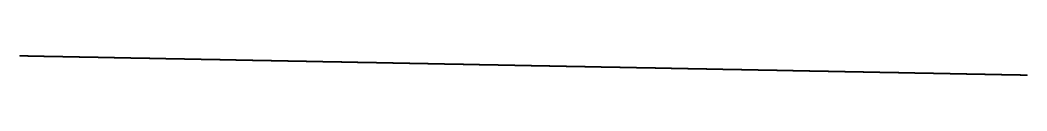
# Model space of a CAD drawing. Header units: metres. Extents: x 0 to 360, y -1 to 0.
# Drawn here: x 225 to 247.49, y -0.37 to 0.06 of the extents above; entities that cross this region are included whole.
import ezdxf

# ---------------------------------------------------------------- set-up
doc = ezdxf.new("R2010")
doc.units = ezdxf.units.M

msp = doc.modelspace()

# ---------------------------------------------------------------- linework, layer by layer
for p in [(225.004, 0.064), (225.014, 0.064), (225.024, 0.063), (225.034, 0.063), (225.044, 0.063), (225.054, 0.063), (225.064, 0.063), (225.074, 0.062), (225.084, 0.062), (225.094, 0.062), (225.104, 0.062), (225.114, 0.062), (225.124, 0.062), (225.134, 0.061), (225.144, 0.061), (225.154, 0.061), (225.164, 0.061), (225.174, 0.061), (225.184, 0.06), (225.194, 0.06), (225.204, 0.06), (225.214, 0.06), (225.224, 0.06), (225.234, 0.059), (225.244, 0.059), (225.254, 0.059), (225.264, 0.059), (225.274, 0.059), (225.284, 0.058), (225.294, 0.058), (225.304, 0.058), (225.314, 0.058), (225.324, 0.058), (225.334, 0.058), (225.344, 0.057), (225.354, 0.057), (225.364, 0.057), (225.374, 0.057), (225.384, 0.057), (225.394, 0.056), (225.404, 0.056), (225.414, 0.056), (225.424, 0.056), (225.434, 0.056), (225.444, 0.055), (225.454, 0.055), (225.464, 0.055), (225.474, 0.055), (225.484, 0.055), (225.494, 0.054), (225.504, 0.054), (225.514, 0.054), (225.524, 0.054), (225.534, 0.054), (225.544, 0.053), (225.554, 0.053), (225.564, 0.053), (225.574, 0.053), (225.584, 0.053), (225.594, 0.053), (225.604, 0.052), (225.614, 0.052), (225.624, 0.052), (225.634, 0.052), (225.644, 0.052), (225.654, 0.051), (225.664, 0.051), (225.674, 0.051), (225.684, 0.051), (225.694, 0.051), (225.704, 0.05), (225.714, 0.05), (225.724, 0.05), (225.734, 0.05), (225.744, 0.05), (225.754, 0.049), (225.764, 0.049), (225.774, 0.049), (225.784, 0.049), (225.794, 0.049), (225.804, 0.049), (225.814, 0.048), (225.824, 0.048), (225.834, 0.048), (225.844, 0.048), (225.854, 0.048), (225.864, 0.047), (225.874, 0.047), (225.884, 0.047), (225.894, 0.047), (225.904, 0.047), (225.914, 0.046), (225.924, 0.046), (225.934, 0.046), (225.944, 0.046), (225.954, 0.046), (225.964, 0.045), (225.974, 0.045), (225.984, 0.045), (225.994, 0.045), (226.004, 0.045), (226.014, 0.045), (226.024, 0.044), (226.034, 0.044), (226.044, 0.044), (226.053, 0.044), (226.063, 0.044), (226.073, 0.043), (226.083, 0.043), (226.093, 0.043), (226.103, 0.043), (226.113, 0.043), (226.123, 0.042), (226.133, 0.042), (226.143, 0.042), (226.153, 0.042), (226.163, 0.042), (226.173, 0.041), (226.183, 0.041), (226.193, 0.041), (226.203, 0.041), (226.213, 0.041), (226.223, 0.04), (226.233, 0.04), (226.243, 0.04), (226.253, 0.04), (226.263, 0.04), (226.273, 0.04), (226.283, 0.039), (226.293, 0.039), (226.303, 0.039), (226.313, 0.039), (226.323, 0.039), (226.333, 0.038), (226.343, 0.038), (226.353, 0.038), (226.363, 0.038), (226.373, 0.038), (226.383, 0.037), (226.393, 0.037), (226.403, 0.037), (226.413, 0.037), (226.423, 0.037), (226.433, 0.036), (226.443, 0.036), (226.453, 0.036), (226.463, 0.036), (226.473, 0.036), (226.483, 0.036), (226.493, 0.035), (226.503, 0.035), (226.513, 0.035), (226.523, 0.035), (226.533, 0.035), (226.543, 0.034), (226.553, 0.034), (226.563, 0.034), (226.573, 0.034), (226.583, 0.034), (226.593, 0.033), (226.603, 0.033), (226.613, 0.033), (226.623, 0.033), (226.633, 0.033), (226.643, 0.032), (226.653, 0.032), (226.663, 0.032), (226.673, 0.032), (226.683, 0.032), (226.693, 0.032), (226.703, 0.031), (226.713, 0.031), (226.723, 0.031), (226.733, 0.031), (226.743, 0.031), (226.753, 0.03), (226.763, 0.03), (226.773, 0.03), (226.783, 0.03), (226.793, 0.03), (226.803, 0.029), (226.813, 0.029), (226.823, 0.029), (226.833, 0.029), (226.843, 0.029), (226.853, 0.028), (226.863, 0.028), (226.873, 0.028), (226.883, 0.028), (226.893, 0.028), (226.903, 0.027), (226.913, 0.027), (226.923, 0.027), (226.933, 0.027), (226.943, 0.027), (226.953, 0.027), (226.963, 0.026), (226.973, 0.026), (226.983, 0.026), (226.993, 0.026), (227.003, 0.026), (227.013, 0.025), (227.023, 0.025), (227.033, 0.025), (227.043, 0.025), (227.053, 0.025), (227.063, 0.024), (227.073, 0.024), (227.083, 0.024), (227.093, 0.024), (227.103, 0.024), (227.113, 0.023), (227.123, 0.023), (227.133, 0.023), (227.143, 0.023), (227.153, 0.023), (227.163, 0.023), (227.173, 0.022), (227.183, 0.022), (227.193, 0.022), (227.203, 0.022), (227.213, 0.022), (227.223, 0.021), (227.233, 0.021), (227.243, 0.021), (227.253, 0.021), (227.263, 0.021), (227.273, 0.02), (227.283, 0.02), (227.293, 0.02), (227.303, 0.02), (227.313, 0.02), (227.323, 0.019), (227.333, 0.019), (227.342, 0.019), (227.352, 0.019), (227.362, 0.019), (227.372, 0.019), (227.382, 0.018), (227.392, 0.018), (227.402, 0.018), (227.412, 0.018), (227.422, 0.018), (227.432, 0.017), (227.442, 0.017), (227.452, 0.017), (227.462, 0.017), (227.472, 0.017), (227.482, 0.016), (227.492, 0.016), (227.502, 0.016), (227.512, 0.016), (227.522, 0.016), (227.532, 0.015), (227.542, 0.015), (227.552, 0.015), (227.562, 0.015), (227.572, 0.015), (227.582, 0.014), (227.592, 0.014), (227.602, 0.014), (227.612, 0.014), (227.622, 0.014), (227.632, 0.014), (227.642, 0.013), (227.652, 0.013), (227.662, 0.013), (227.672, 0.013), (227.682, 0.013), (227.692, 0.012), (227.702, 0.012), (227.712, 0.012), (227.722, 0.012), (227.732, 0.012), (227.742, 0.011), (227.752, 0.011), (227.762, 0.011), (227.772, 0.011), (227.782, 0.011), (227.792, 0.01), (227.802, 0.01), (227.812, 0.01), (227.822, 0.01), (227.832, 0.01), (227.842, 0.01), (227.852, 0.009), (227.862, 0.009), (227.872, 0.009), (227.882, 0.009), (227.892, 0.009), (227.902, 0.008), (227.912, 0.008), (227.922, 0.008), (227.932, 0.008), (227.942, 0.008), (227.952, 0.007), (227.962, 0.007), (227.972, 0.007), (227.982, 0.007), (227.992, 0.007), (228.002, 0.006), (228.012, 0.006), (228.022, 0.006), (228.032, 0.006), (228.042, 0.006), (228.052, 0.006), (228.062, 0.005), (228.072, 0.005), (228.082, 0.005), (228.092, 0.005), (228.102, 0.005), (228.112, 0.004), (228.122, 0.004), (228.132, 0.004), (228.142, 0.004), (228.152, 0.004), (228.162, 0.003), (228.172, 0.003), (228.182, 0.003), (228.192, 0.003), (228.202, 0.003), (228.212, 0.002), (228.222, 0.002), (228.232, 0.002), (228.242, 0.002), (228.252, 0.002), (228.262, 0.001), (228.272, 0.001), (228.282, 0.001), (228.292, 0.001), (228.302, 0.001), (228.312, 0.001), (228.322, 0), (228.332, 0), (228.342, 0), (228.352, 0), (228.362, 0), (228.372, -0.001), (228.382, -0.001), (228.392, -0.001), (228.402, -0.001), (228.412, -0.001), (228.422, -0.002), (228.432, -0.002), (228.442, -0.002), (228.452, -0.002), (228.462, -0.002), (228.472, -0.003), (228.482, -0.003), (228.492, -0.003), (228.502, -0.003), (228.512, -0.003), (228.522, -0.003), (228.532, -0.004), (228.542, -0.004), (228.552, -0.004), (228.562, -0.004), (228.572, -0.004), (228.582, -0.005), (228.592, -0.005), (228.602, -0.005), (228.612, -0.005), (228.622, -0.005), (228.631, -0.006), (228.641, -0.006), (228.651, -0.006), (228.661, -0.006), (228.671, -0.006), (228.681, -0.007), (228.691, -0.007), (228.701, -0.007), (228.711, -0.007), (228.721, -0.007), (228.731, -0.007), (228.741, -0.008), (228.751, -0.008), (228.761, -0.008), (228.771, -0.008), (228.781, -0.008), (228.791, -0.009), (228.801, -0.009), (228.811, -0.009), (228.821, -0.009), (228.831, -0.009), (228.841, -0.01), (228.851, -0.01), (228.861, -0.01), (228.871, -0.01), (228.881, -0.01), (228.891, -0.011), (228.901, -0.011), (228.911, -0.011), (228.921, -0.011), (228.931, -0.011), (228.941, -0.012), (228.951, -0.012), (228.961, -0.012), (228.971, -0.012), (228.981, -0.012), (228.991, -0.012), (229.001, -0.013), (229.011, -0.013), (229.021, -0.013), (229.031, -0.013), (229.041, -0.013), (229.051, -0.014), (229.061, -0.014), (229.071, -0.014), (229.081, -0.014), (229.091, -0.014), (229.101, -0.015), (229.111, -0.015), (229.121, -0.015), (229.131, -0.015), (229.141, -0.015), (229.151, -0.016), (229.161, -0.016), (229.171, -0.016), (229.181, -0.016), (229.191, -0.016), (229.201, -0.016), (229.211, -0.017), (229.221, -0.017), (229.231, -0.017), (229.241, -0.017), (229.251, -0.017), (229.261, -0.018), (229.271, -0.018), (229.281, -0.018), (229.291, -0.018), (229.301, -0.018), (229.311, -0.019), (229.321, -0.019), (229.331, -0.019), (229.341, -0.019), (229.351, -0.019), (229.361, -0.02), (229.371, -0.02), (229.381, -0.02), (229.391, -0.02), (229.401, -0.02), (229.411, -0.02), (229.421, -0.021), (229.431, -0.021), (229.441, -0.021), (229.451, -0.021), (229.461, -0.021), (229.471, -0.022), (229.481, -0.022), (229.491, -0.022), (229.501, -0.022), (229.511, -0.022), (229.521, -0.023), (229.531, -0.023), (229.541, -0.023), (229.551, -0.023), (229.561, -0.023), (229.571, -0.024), (229.581, -0.024), (229.591, -0.024), (229.601, -0.024), (229.611, -0.024), (229.621, -0.025), (229.631, -0.025), (229.641, -0.025), (229.651, -0.025), (229.661, -0.025), (229.671, -0.025), (229.681, -0.026), (229.691, -0.026), (229.701, -0.026), (229.711, -0.026), (229.721, -0.026), (229.731, -0.027), (229.741, -0.027), (229.751, -0.027), (229.761, -0.027), (229.771, -0.027), (229.781, -0.028), (229.791, -0.028), (229.801, -0.028), (229.811, -0.028), (229.821, -0.028), (229.831, -0.029), (229.841, -0.029), (229.851, -0.029), (229.861, -0.029), (229.871, -0.029), (229.881, -0.029), (229.891, -0.03), (229.901, -0.03), (229.911, -0.03), (229.92, -0.03), (229.93, -0.03), (229.94, -0.031), (229.95, -0.031), (229.96, -0.031), (229.97, -0.031), (229.98, -0.031), (229.99, -0.032), (230, -0.032), (230.01, -0.032), (230.02, -0.032), (230.03, -0.032), (230.04, -0.033), (230.05, -0.033), (230.06, -0.033), (230.07, -0.033), (230.08, -0.033), (230.09, -0.033), (230.1, -0.034), (230.11, -0.034), (230.12, -0.034), (230.13, -0.034), (230.14, -0.034), (230.15, -0.035), (230.16, -0.035), (230.17, -0.035), (230.18, -0.035), (230.19, -0.035), (230.2, -0.036), (230.21, -0.036), (230.22, -0.036), (230.23, -0.036), (230.24, -0.036), (230.25, -0.037), (230.26, -0.037), (230.27, -0.037), (230.28, -0.037), (230.29, -0.037), (230.3, -0.038), (230.31, -0.038), (230.32, -0.038), (230.33, -0.038), (230.34, -0.038), (230.35, -0.038), (230.36, -0.039), (230.37, -0.039), (230.38, -0.039), (230.39, -0.039), (230.4, -0.039), (230.41, -0.04), (230.42, -0.04), (230.43, -0.04), (230.44, -0.04), (230.45, -0.04), (230.46, -0.041), (230.47, -0.041), (230.48, -0.041), (230.49, -0.041), (230.5, -0.041), (230.51, -0.042), (230.52, -0.042), (230.53, -0.042), (230.54, -0.042), (230.55, -0.042), (230.56, -0.042), (230.57, -0.043), (230.58, -0.043), (230.59, -0.043), (230.6, -0.043), (230.61, -0.043), (230.62, -0.044), (230.63, -0.044), (230.64, -0.044), (230.65, -0.044), (230.66, -0.044), (230.67, -0.045), (230.68, -0.045), (230.69, -0.045), (230.7, -0.045), (230.71, -0.045), (230.72, -0.046), (230.73, -0.046), (230.74, -0.046), (230.75, -0.046), (230.76, -0.046), (230.77, -0.046), (230.78, -0.047), (230.79, -0.047), (230.8, -0.047), (230.81, -0.047), (230.82, -0.047), (230.83, -0.048), (230.84, -0.048), (230.85, -0.048), (230.86, -0.048), (230.87, -0.048), (230.88, -0.049), (230.89, -0.049), (230.9, -0.049), (230.91, -0.049), (230.92, -0.049), (230.93, -0.05), (230.94, -0.05), (230.95, -0.05), (230.96, -0.05), (230.97, -0.05), (230.98, -0.05), (230.99, -0.051), (231, -0.051), (231.01, -0.051), (231.02, -0.051), (231.03, -0.051), (231.04, -0.052), (231.05, -0.052), (231.06, -0.052), (231.07, -0.052), (231.08, -0.052), (231.09, -0.053), (231.1, -0.053), (231.11, -0.053), (231.12, -0.053), (231.13, -0.053), (231.14, -0.054), (231.15, -0.054), (231.16, -0.054), (231.17, -0.054), (231.18, -0.054), (231.19, -0.055), (231.2, -0.055), (231.209, -0.055), (231.219, -0.055), (231.229, -0.055), (231.239, -0.055), (231.249, -0.056), (231.259, -0.056), (231.269, -0.056), (231.279, -0.056), (231.289, -0.056), (231.299, -0.057), (231.309, -0.057), (231.319, -0.057), (231.329, -0.057), (231.339, -0.057), (231.349, -0.058), (231.359, -0.058), (231.369, -0.058), (231.379, -0.058), (231.389, -0.058), (231.399, -0.059), (231.409, -0.059), (231.419, -0.059), (231.429, -0.059), (231.439, -0.059), (231.449, -0.059), (231.459, -0.06), (231.469, -0.06), (231.479, -0.06), (231.489, -0.06), (231.499, -0.06), (231.509, -0.061), (231.519, -0.061), (231.529, -0.061), (231.539, -0.061), (231.549, -0.061), (231.559, -0.062), (231.569, -0.062), (231.579, -0.062), (231.589, -0.062), (231.599, -0.062), (231.609, -0.063), (231.619, -0.063), (231.629, -0.063), (231.639, -0.063), (231.649, -0.063), (231.659, -0.063), (231.669, -0.064), (231.679, -0.064), (231.689, -0.064), (231.699, -0.064), (231.709, -0.064), (231.719, -0.065), (231.729, -0.065), (231.739, -0.065), (231.749, -0.065), (231.759, -0.065), (231.769, -0.066), (231.779, -0.066), (231.789, -0.066), (231.799, -0.066), (231.809, -0.066), (231.819, -0.067), (231.829, -0.067), (231.839, -0.067), (231.849, -0.067), (231.859, -0.067), (231.869, -0.068), (231.879, -0.068), (231.889, -0.068), (231.899, -0.068), (231.909, -0.068), (231.919, -0.068), (231.929, -0.069), (231.939, -0.069), (231.949, -0.069), (231.959, -0.069), (231.969, -0.069), (231.979, -0.07), (231.989, -0.07), (231.999, -0.07), (232.009, -0.07), (232.019, -0.07), (232.029, -0.071), (232.039, -0.071), (232.049, -0.071), (232.059, -0.071), (232.069, -0.071), (232.079, -0.072), (232.089, -0.072), (232.099, -0.072), (232.109, -0.072), (232.119, -0.072), (232.129, -0.072), (232.139, -0.073), (232.149, -0.073), (232.159, -0.073), (232.169, -0.073), (232.179, -0.073), (232.189, -0.074), (232.199, -0.074), (232.209, -0.074), (232.219, -0.074), (232.229, -0.074), (232.239, -0.075), (232.249, -0.075), (232.259, -0.075), (232.269, -0.075), (232.279, -0.075), (232.289, -0.076), (232.299, -0.076), (232.309, -0.076), (232.319, -0.076), (232.329, -0.076), (232.339, -0.076), (232.349, -0.077), (232.359, -0.077), (232.369, -0.077), (232.379, -0.077), (232.389, -0.077), (232.399, -0.078), (232.409, -0.078), (232.419, -0.078), (232.429, -0.078), (232.439, -0.078), (232.449, -0.079), (232.459, -0.079), (232.469, -0.079), (232.479, -0.079), (232.489, -0.079), (232.498, -0.08), (232.508, -0.08), (232.518, -0.08), (232.528, -0.08), (232.538, -0.08), (232.548, -0.081), (232.558, -0.081), (232.568, -0.081), (232.578, -0.081), (232.588, -0.081), (232.598, -0.081), (232.608, -0.082), (232.618, -0.082), (232.628, -0.082), (232.638, -0.082), (232.648, -0.082), (232.658, -0.083), (232.668, -0.083), (232.678, -0.083), (232.688, -0.083), (232.698, -0.083), (232.708, -0.084), (232.718, -0.084), (232.728, -0.084), (232.738, -0.084), (232.748, -0.084), (232.758, -0.085), (232.768, -0.085), (232.778, -0.085), (232.788, -0.085), (232.798, -0.085), (232.808, -0.085), (232.818, -0.086), (232.828, -0.086), (232.838, -0.086), (232.848, -0.086), (232.858, -0.086), (232.868, -0.087), (232.878, -0.087), (232.888, -0.087), (232.898, -0.087), (232.908, -0.087), (232.918, -0.088), (232.928, -0.088), (232.938, -0.088), (232.948, -0.088), (232.958, -0.088), (232.968, -0.089), (232.978, -0.089), (232.988, -0.089), (232.998, -0.089), (233.008, -0.089), (233.018, -0.089), (233.028, -0.09), (233.038, -0.09), (233.048, -0.09), (233.058, -0.09), (233.068, -0.09), (233.078, -0.091), (233.088, -0.091), (233.098, -0.091), (233.108, -0.091), (233.118, -0.091), (233.128, -0.092), (233.138, -0.092), (233.148, -0.092), (233.158, -0.092), (233.168, -0.092), (233.178, -0.093), (233.188, -0.093), (233.198, -0.093), (233.208, -0.093), (233.218, -0.093), (233.228, -0.094), (233.238, -0.094), (233.248, -0.094), (233.258, -0.094), (233.268, -0.094), (233.278, -0.094), (233.288, -0.095), (233.298, -0.095), (233.308, -0.095), (233.318, -0.095), (233.328, -0.095), (233.338, -0.096), (233.348, -0.096), (233.358, -0.096), (233.368, -0.096), (233.378, -0.096), (233.388, -0.097), (233.398, -0.097), (233.408, -0.097), (233.418, -0.097), (233.428, -0.097), (233.438, -0.098), (233.448, -0.098), (233.458, -0.098), (233.468, -0.098), (233.478, -0.098), (233.488, -0.098), (233.498, -0.099), (233.508, -0.099), (233.518, -0.099), (233.528, -0.099), (233.538, -0.099), (233.548, -0.1), (233.558, -0.1), (233.568, -0.1), (233.578, -0.1), (233.588, -0.1), (233.598, -0.101), (233.608, -0.101), (233.618, -0.101), (233.628, -0.101), (233.638, -0.101), (233.648, -0.102), (233.658, -0.102), (233.668, -0.102), (233.678, -0.102), (233.688, -0.102), (233.698, -0.102), (233.708, -0.103), (233.718, -0.103), (233.728, -0.103), (233.738, -0.103), (233.748, -0.103), (233.758, -0.104), (233.768, -0.104), (233.778, -0.104), (233.787, -0.104), (233.797, -0.104), (233.807, -0.105), (233.817, -0.105), (233.827, -0.105), (233.837, -0.105), (233.847, -0.105), (233.857, -0.106), (233.867, -0.106), (233.877, -0.106), (233.887, -0.106), (233.897, -0.106), (233.907, -0.107), (233.917, -0.107), (233.927, -0.107), (233.937, -0.107), (233.947, -0.107), (233.957, -0.107), (233.967, -0.108), (233.977, -0.108), (233.987, -0.108), (233.997, -0.108), (234.007, -0.108), (234.017, -0.109), (234.027, -0.109), (234.037, -0.109), (234.047, -0.109), (234.057, -0.109), (234.067, -0.11), (234.077, -0.11), (234.087, -0.11), (234.097, -0.11), (234.107, -0.11), (234.117, -0.111), (234.127, -0.111), (234.137, -0.111), (234.147, -0.111), (234.157, -0.111), (234.167, -0.111), (234.177, -0.112), (234.187, -0.112), (234.197, -0.112), (234.207, -0.112), (234.217, -0.112), (234.227, -0.113), (234.237, -0.113), (234.247, -0.113), (234.257, -0.113), (234.267, -0.113), (234.277, -0.114), (234.287, -0.114), (234.297, -0.114), (234.307, -0.114), (234.317, -0.114), (234.327, -0.115), (234.337, -0.115), (234.347, -0.115), (234.357, -0.115), (234.367, -0.115), (234.377, -0.115), (234.387, -0.116), (234.397, -0.116), (234.407, -0.116), (234.417, -0.116), (234.427, -0.116), (234.437, -0.117), (234.447, -0.117), (234.457, -0.117), (234.467, -0.117), (234.477, -0.117), (234.487, -0.118), (234.497, -0.118), (234.507, -0.118), (234.517, -0.118), (234.527, -0.118), (234.537, -0.119), (234.547, -0.119), (234.557, -0.119), (234.567, -0.119), (234.577, -0.119), (234.587, -0.12), (234.597, -0.12), (234.607, -0.12), (234.617, -0.12), (234.627, -0.12), (234.637, -0.12), (234.647, -0.121), (234.657, -0.121), (234.667, -0.121), (234.677, -0.121), (234.687, -0.121), (234.697, -0.122), (234.707, -0.122), (234.717, -0.122), (234.727, -0.122), (234.737, -0.122), (234.747, -0.123), (234.757, -0.123), (234.767, -0.123), (234.777, -0.123), (234.787, -0.123), (234.797, -0.124), (234.807, -0.124), (234.817, -0.124), (234.827, -0.124), (234.837, -0.124), (234.847, -0.124), (234.857, -0.125), (234.867, -0.125), (234.877, -0.125), (234.887, -0.125), (234.897, -0.125), (234.907, -0.126), (234.917, -0.126), (234.927, -0.126), (234.937, -0.126), (234.947, -0.126), (234.957, -0.127), (234.967, -0.127), (234.977, -0.127), (234.987, -0.127), (234.997, -0.127), (235.007, -0.128), (235.017, -0.128), (235.027, -0.128), (235.037, -0.128), (235.047, -0.128), (235.057, -0.128), (235.067, -0.129), (235.076, -0.129), (235.086, -0.129), (235.096, -0.129), (235.106, -0.129), (235.116, -0.13), (235.126, -0.13), (235.136, -0.13), (235.146, -0.13), (235.156, -0.13), (235.166, -0.131), (235.176, -0.131), (235.186, -0.131), (235.196, -0.131), (235.206, -0.131), (235.216, -0.132), (235.226, -0.132), (235.236, -0.132), (235.246, -0.132), (235.256, -0.132), (235.266, -0.133), (235.276, -0.133), (235.286, -0.133), (235.296, -0.133), (235.306, -0.133), (235.316, -0.133), (235.326, -0.134), (235.336, -0.134), (235.346, -0.134), (235.356, -0.134), (235.366, -0.134), (235.376, -0.135), (235.386, -0.135), (235.396, -0.135), (235.406, -0.135), (235.416, -0.135), (235.426, -0.136), (235.436, -0.136), (235.446, -0.136), (235.456, -0.136), (235.466, -0.136), (235.476, -0.137), (235.486, -0.137), (235.496, -0.137), (235.506, -0.137), (235.516, -0.137), (235.526, -0.137), (235.536, -0.138), (235.546, -0.138), (235.556, -0.138), (235.566, -0.138), (235.576, -0.138), (235.586, -0.139), (235.596, -0.139), (235.606, -0.139), (235.616, -0.139), (235.626, -0.139), (235.636, -0.14), (235.646, -0.14), (235.656, -0.14), (235.666, -0.14), (235.676, -0.14), (235.686, -0.141), (235.696, -0.141), (235.706, -0.141), (235.716, -0.141), (235.726, -0.141), (235.736, -0.141), (235.746, -0.142), (235.756, -0.142), (235.766, -0.142), (235.776, -0.142), (235.786, -0.142), (235.796, -0.143), (235.806, -0.143), (235.816, -0.143), (235.826, -0.143), (235.836, -0.143), (235.846, -0.144), (235.856, -0.144), (235.866, -0.144), (235.876, -0.144), (235.886, -0.144), (235.896, -0.145), (235.906, -0.145), (235.916, -0.145), (235.926, -0.145), (235.936, -0.145), (235.946, -0.146), (235.956, -0.146), (235.966, -0.146), (235.976, -0.146), (235.986, -0.146), (235.996, -0.146), (236.006, -0.147), (236.016, -0.147), (236.026, -0.147), (236.036, -0.147), (236.046, -0.147), (236.056, -0.148), (236.066, -0.148), (236.076, -0.148), (236.086, -0.148), (236.096, -0.148), (236.106, -0.149), (236.116, -0.149), (236.126, -0.149), (236.136, -0.149), (236.146, -0.149), (236.156, -0.15), (236.166, -0.15), (236.176, -0.15), (236.186, -0.15), (236.196, -0.15), (236.206, -0.15), (236.216, -0.151), (236.226, -0.151), (236.236, -0.151), (236.246, -0.151), (236.256, -0.151), (236.266, -0.152), (236.276, -0.152), (236.286, -0.152), (236.296, -0.152), (236.306, -0.152), (236.316, -0.153), (236.326, -0.153), (236.336, -0.153), (236.346, -0.153), (236.356, -0.153), (236.365, -0.154), (236.375, -0.154), (236.385, -0.154), (236.395, -0.154), (236.405, -0.154), (236.415, -0.154), (236.425, -0.155), (236.435, -0.155), (236.445, -0.155), (236.455, -0.155), (236.465, -0.155), (236.475, -0.156), (236.485, -0.156), (236.495, -0.156), (236.505, -0.156), (236.515, -0.156), (236.525, -0.157), (236.535, -0.157), (236.545, -0.157), (236.555, -0.157), (236.565, -0.157), (236.575, -0.158), (236.585, -0.158), (236.595, -0.158), (236.605, -0.158), (236.615, -0.158), (236.625, -0.159), (236.635, -0.159), (236.645, -0.159), (236.655, -0.159), (236.665, -0.159), (236.675, -0.159), (236.685, -0.16), (236.695, -0.16), (236.705, -0.16), (236.715, -0.16), (236.725, -0.16), (236.735, -0.161), (236.745, -0.161), (236.755, -0.161), (236.765, -0.161), (236.775, -0.161), (236.785, -0.162), (236.795, -0.162), (236.805, -0.162), (236.815, -0.162), (236.825, -0.162), (236.835, -0.163), (236.845, -0.163), (236.855, -0.163), (236.865, -0.163), (236.875, -0.163), (236.885, -0.163), (236.895, -0.164), (236.905, -0.164), (236.915, -0.164), (236.925, -0.164), (236.935, -0.164), (236.945, -0.165), (236.955, -0.165), (236.965, -0.165), (236.975, -0.165), (236.985, -0.165), (236.995, -0.166), (237.005, -0.166), (237.015, -0.166), (237.025, -0.166), (237.035, -0.166), (237.045, -0.167), (237.055, -0.167), (237.065, -0.167), (237.075, -0.167), (237.085, -0.167), (237.095, -0.167), (237.105, -0.168), (237.115, -0.168), (237.125, -0.168), (237.135, -0.168), (237.145, -0.168), (237.155, -0.169), (237.165, -0.169), (237.175, -0.169), (237.185, -0.169), (237.195, -0.169), (237.205, -0.17), (237.215, -0.17), (237.225, -0.17), (237.235, -0.17), (237.245, -0.17), (237.255, -0.171), (237.265, -0.171), (237.275, -0.171), (237.285, -0.171), (237.295, -0.171), (237.305, -0.172), (237.315, -0.172), (237.325, -0.172), (237.335, -0.172), (237.345, -0.172), (237.355, -0.172), (237.365, -0.173), (237.375, -0.173), (237.385, -0.173), (237.395, -0.173), (237.405, -0.173), (237.415, -0.174), (237.425, -0.174), (237.435, -0.174), (237.445, -0.174), (237.455, -0.174), (237.465, -0.175), (237.475, -0.175), (237.485, -0.175), (237.495, -0.175), (237.505, -0.175), (237.515, -0.176), (237.525, -0.176), (237.535, -0.176), (237.545, -0.176), (237.555, -0.176), (237.565, -0.176), (237.575, -0.177), (237.585, -0.177), (237.595, -0.177), (237.605, -0.177), (237.615, -0.177), (237.625, -0.178), (237.635, -0.178), (237.645, -0.178), (237.654, -0.178), (237.664, -0.178), (237.674, -0.179), (237.684, -0.179), (237.694, -0.179), (237.704, -0.179), (237.714, -0.179), (237.724, -0.18), (237.734, -0.18), (237.744, -0.18), (237.754, -0.18), (237.764, -0.18), (237.774, -0.18), (237.784, -0.181), (237.794, -0.181), (237.804, -0.181), (237.814, -0.181), (237.824, -0.181), (237.834, -0.182), (237.844, -0.182), (237.854, -0.182), (237.864, -0.182), (237.874, -0.182), (237.884, -0.183), (237.894, -0.183), (237.904, -0.183), (237.914, -0.183), (237.924, -0.183), (237.934, -0.184), (237.944, -0.184), (237.954, -0.184), (237.964, -0.184), (237.974, -0.184), (237.984, -0.185), (237.994, -0.185), (238.004, -0.185), (238.014, -0.185), (238.024, -0.185), (238.034, -0.185), (238.044, -0.186), (238.054, -0.186), (238.064, -0.186), (238.074, -0.186), (238.084, -0.186), (238.094, -0.187), (238.104, -0.187), (238.114, -0.187), (238.124, -0.187), (238.134, -0.187), (238.144, -0.188), (238.154, -0.188), (238.164, -0.188), (238.174, -0.188), (238.184, -0.188), (238.194, -0.189), (238.204, -0.189), (238.214, -0.189), (238.224, -0.189), (238.234, -0.189), (238.244, -0.189), (238.254, -0.19), (238.264, -0.19), (238.274, -0.19), (238.284, -0.19), (238.294, -0.19), (238.304, -0.191), (238.314, -0.191), (238.324, -0.191), (238.334, -0.191), (238.344, -0.191), (238.354, -0.192), (238.364, -0.192), (238.374, -0.192), (238.384, -0.192), (238.394, -0.192), (238.404, -0.193), (238.414, -0.193), (238.424, -0.193), (238.434, -0.193), (238.444, -0.193), (238.454, -0.193), (238.464, -0.194), (238.474, -0.194), (238.484, -0.194), (238.494, -0.194), (238.504, -0.194), (238.514, -0.195), (238.524, -0.195), (238.534, -0.195), (238.544, -0.195), (238.554, -0.195), (238.564, -0.196), (238.574, -0.196), (238.584, -0.196), (238.594, -0.196), (238.604, -0.196), (238.614, -0.197), (238.624, -0.197), (238.634, -0.197), (238.644, -0.197), (238.654, -0.197), (238.664, -0.198), (238.674, -0.198), (238.684, -0.198), (238.694, -0.198), (238.704, -0.198), (238.714, -0.198), (238.724, -0.199), (238.734, -0.199), (238.744, -0.199), (238.754, -0.199), (238.764, -0.199), (238.774, -0.2), (238.784, -0.2), (238.794, -0.2), (238.804, -0.2), (238.814, -0.2), (238.824, -0.201), (238.834, -0.201), (238.844, -0.201), (238.854, -0.201), (238.864, -0.201), (238.874, -0.202), (238.884, -0.202), (238.894, -0.202), (238.904, -0.202), (238.914, -0.202), (238.924, -0.202), (238.933, -0.203), (238.943, -0.203), (238.953, -0.203), (238.963, -0.203), (238.973, -0.203), (238.983, -0.204), (238.993, -0.204), (239.003, -0.204), (239.013, -0.204), (239.023, -0.204), (239.033, -0.205), (239.043, -0.205), (239.053, -0.205), (239.063, -0.205), (239.073, -0.205), (239.083, -0.206), (239.093, -0.206), (239.103, -0.206), (239.113, -0.206), (239.123, -0.206), (239.133, -0.206), (239.143, -0.207), (239.153, -0.207), (239.163, -0.207), (239.173, -0.207), (239.183, -0.207), (239.193, -0.208), (239.203, -0.208), (239.213, -0.208), (239.223, -0.208), (239.233, -0.208), (239.243, -0.209), (239.253, -0.209), (239.263, -0.209), (239.273, -0.209), (239.283, -0.209), (239.293, -0.21), (239.303, -0.21), (239.313, -0.21), (239.323, -0.21), (239.333, -0.21), (239.343, -0.211), (239.353, -0.211), (239.363, -0.211), (239.373, -0.211), (239.383, -0.211), (239.393, -0.211), (239.403, -0.212), (239.413, -0.212), (239.423, -0.212), (239.433, -0.212), (239.443, -0.212), (239.453, -0.213), (239.463, -0.213), (239.473, -0.213), (239.483, -0.213), (239.493, -0.213), (239.503, -0.214), (239.513, -0.214), (239.523, -0.214), (239.533, -0.214), (239.543, -0.214), (239.553, -0.215), (239.563, -0.215), (239.573, -0.215), (239.583, -0.215), (239.593, -0.215), (239.603, -0.215), (239.613, -0.216), (239.623, -0.216), (239.633, -0.216), (239.643, -0.216), (239.653, -0.216), (239.663, -0.217), (239.673, -0.217), (239.683, -0.217), (239.693, -0.217), (239.703, -0.217), (239.713, -0.218), (239.723, -0.218), (239.733, -0.218), (239.743, -0.218), (239.753, -0.218), (239.763, -0.219), (239.773, -0.219), (239.783, -0.219), (239.793, -0.219), (239.803, -0.219), (239.813, -0.219), (239.823, -0.22), (239.833, -0.22), (239.843, -0.22), (239.853, -0.22), (239.863, -0.22), (239.873, -0.221), (239.883, -0.221), (239.893, -0.221), (239.903, -0.221), (239.913, -0.221), (239.923, -0.222), (239.933, -0.222), (239.943, -0.222), (239.953, -0.222), (239.963, -0.222), (239.973, -0.223), (239.983, -0.223), (239.993, -0.223), (240.003, -0.223), (240.013, -0.223), (240.023, -0.224), (240.033, -0.224), (240.043, -0.224), (240.053, -0.224), (240.063, -0.224), (240.073, -0.224), (240.083, -0.225), (240.093, -0.225), (240.103, -0.225), (240.113, -0.225), (240.123, -0.225), (240.133, -0.226), (240.143, -0.226), (240.153, -0.226), (240.163, -0.226), (240.173, -0.226), (240.183, -0.227), (240.193, -0.227), (240.203, -0.227), (240.213, -0.227), (240.222, -0.227), (240.232, -0.228), (240.242, -0.228), (240.252, -0.228), (240.262, -0.228), (240.272, -0.228), (240.282, -0.228), (240.292, -0.229), (240.302, -0.229), (240.312, -0.229), (240.322, -0.229), (240.332, -0.229), (240.342, -0.23), (240.352, -0.23), (240.362, -0.23), (240.372, -0.23), (240.382, -0.23), (240.392, -0.231), (240.402, -0.231), (240.412, -0.231), (240.422, -0.231), (240.432, -0.231), (240.442, -0.232), (240.452, -0.232), (240.462, -0.232), (240.472, -0.232), (240.482, -0.232), (240.492, -0.232), (240.502, -0.233), (240.512, -0.233), (240.522, -0.233), (240.532, -0.233), (240.542, -0.233), (240.552, -0.234), (240.562, -0.234), (240.572, -0.234), (240.582, -0.234), (240.592, -0.234), (240.602, -0.235), (240.612, -0.235), (240.622, -0.235), (240.632, -0.235), (240.642, -0.235), (240.652, -0.236), (240.662, -0.236), (240.672, -0.236), (240.682, -0.236), (240.692, -0.236), (240.702, -0.237), (240.712, -0.237), (240.722, -0.237), (240.732, -0.237), (240.742, -0.237), (240.752, -0.237), (240.762, -0.238), (240.772, -0.238), (240.782, -0.238), (240.792, -0.238), (240.802, -0.238), (240.812, -0.239), (240.822, -0.239), (240.832, -0.239), (240.842, -0.239), (240.852, -0.239), (240.862, -0.24), (240.872, -0.24), (240.882, -0.24), (240.892, -0.24), (240.902, -0.24), (240.912, -0.241), (240.922, -0.241), (240.932, -0.241), (240.942, -0.241), (240.952, -0.241), (240.962, -0.241), (240.972, -0.242), (240.982, -0.242), (240.992, -0.242), (241.002, -0.242), (241.012, -0.242), (241.022, -0.243), (241.032, -0.243), (241.042, -0.243), (241.052, -0.243), (241.062, -0.243), (241.072, -0.244), (241.082, -0.244), (241.092, -0.244), (241.102, -0.244), (241.112, -0.244), (241.122, -0.245), (241.132, -0.245), (241.142, -0.245), (241.152, -0.245), (241.162, -0.245), (241.172, -0.245), (241.182, -0.246), (241.192, -0.246), (241.202, -0.246), (241.212, -0.246), (241.222, -0.246), (241.232, -0.247), (241.242, -0.247), (241.252, -0.247), (241.262, -0.247), (241.272, -0.247), (241.282, -0.248), (241.292, -0.248), (241.302, -0.248), (241.312, -0.248), (241.322, -0.248), (241.332, -0.249), (241.342, -0.249), (241.352, -0.249), (241.362, -0.249), (241.372, -0.249), (241.382, -0.25), (241.392, -0.25), (241.402, -0.25), (241.412, -0.25), (241.422, -0.25), (241.432, -0.25), (241.442, -0.251), (241.452, -0.251), (241.462, -0.251), (241.472, -0.251), (241.482, -0.251), (241.492, -0.252), (241.502, -0.252), (241.511, -0.252), (241.521, -0.252), (241.531, -0.252), (241.541, -0.253), (241.551, -0.253), (241.561, -0.253), (241.571, -0.253), (241.581, -0.253), (241.591, -0.254), (241.601, -0.254), (241.611, -0.254), (241.621, -0.254), (241.631, -0.254), (241.641, -0.254), (241.651, -0.255), (241.661, -0.255), (241.671, -0.255), (241.681, -0.255), (241.691, -0.255), (241.701, -0.256), (241.711, -0.256), (241.721, -0.256), (241.731, -0.256), (241.741, -0.256), (241.751, -0.257), (241.761, -0.257), (241.771, -0.257), (241.781, -0.257), (241.791, -0.257), (241.801, -0.258), (241.811, -0.258), (241.821, -0.258), (241.831, -0.258), (241.841, -0.258), (241.851, -0.258), (241.861, -0.259), (241.871, -0.259), (241.881, -0.259), (241.891, -0.259), (241.901, -0.259), (241.911, -0.26), (241.921, -0.26), (241.931, -0.26), (241.941, -0.26), (241.951, -0.26), (241.961, -0.261), (241.971, -0.261), (241.981, -0.261), (241.991, -0.261), (242.001, -0.261), (242.011, -0.262), (242.021, -0.262), (242.031, -0.262), (242.041, -0.262), (242.051, -0.262), (242.061, -0.263), (242.071, -0.263), (242.081, -0.263), (242.091, -0.263), (242.101, -0.263), (242.111, -0.263), (242.121, -0.264), (242.131, -0.264), (242.141, -0.264), (242.151, -0.264), (242.161, -0.264), (242.171, -0.265), (242.181, -0.265), (242.191, -0.265), (242.201, -0.265), (242.211, -0.265), (242.221, -0.266), (242.231, -0.266), (242.241, -0.266), (242.251, -0.266), (242.261, -0.266), (242.271, -0.267), (242.281, -0.267), (242.291, -0.267), (242.301, -0.267), (242.311, -0.267), (242.321, -0.267), (242.331, -0.268), (242.341, -0.268), (242.351, -0.268), (242.361, -0.268), (242.371, -0.268), (242.381, -0.269), (242.391, -0.269), (242.401, -0.269), (242.411, -0.269), (242.421, -0.269), (242.431, -0.27), (242.441, -0.27), (242.451, -0.27), (242.461, -0.27), (242.471, -0.27), (242.481, -0.271), (242.491, -0.271), (242.501, -0.271), (242.511, -0.271), (242.521, -0.271), (242.531, -0.271), (242.541, -0.272), (242.551, -0.272), (242.561, -0.272), (242.571, -0.272), (242.581, -0.272), (242.591, -0.273), (242.601, -0.273), (242.611, -0.273), (242.621, -0.273), (242.631, -0.273), (242.641, -0.274), (242.651, -0.274), (242.661, -0.274), (242.671, -0.274), (242.681, -0.274), (242.691, -0.275), (242.701, -0.275), (242.711, -0.275), (242.721, -0.275), (242.731, -0.275), (242.741, -0.275), (242.751, -0.276), (242.761, -0.276), (242.771, -0.276), (242.781, -0.276), (242.791, -0.276), (242.8, -0.277), (242.81, -0.277), (242.82, -0.277), (242.83, -0.277), (242.84, -0.277), (242.85, -0.278), (242.86, -0.278), (242.87, -0.278), (242.88, -0.278), (242.89, -0.278), (242.9, -0.279), (242.91, -0.279), (242.92, -0.279), (242.93, -0.279), (242.94, -0.279), (242.95, -0.28), (242.96, -0.28), (242.97, -0.28), (242.98, -0.28), (242.99, -0.28), (243, -0.28), (243.01, -0.281), (243.02, -0.281), (243.03, -0.281), (243.04, -0.281), (243.05, -0.281), (243.06, -0.282), (243.07, -0.282), (243.08, -0.282), (243.09, -0.282), (243.1, -0.282), (243.11, -0.283), (243.12, -0.283), (243.13, -0.283), (243.14, -0.283), (243.15, -0.283), (243.16, -0.284), (243.17, -0.284), (243.18, -0.284), (243.19, -0.284), (243.2, -0.284), (243.21, -0.284), (243.22, -0.285), (243.23, -0.285), (243.24, -0.285), (243.25, -0.285), (243.26, -0.285), (243.27, -0.286), (243.28, -0.286), (243.29, -0.286), (243.3, -0.286), (243.31, -0.286), (243.32, -0.287), (243.33, -0.287), (243.34, -0.287), (243.35, -0.287), (243.36, -0.287), (243.37, -0.288), (243.38, -0.288), (243.39, -0.288), (243.4, -0.288), (243.41, -0.288), (243.42, -0.288), (243.43, -0.289), (243.44, -0.289), (243.45, -0.289), (243.46, -0.289), (243.47, -0.289), (243.48, -0.29), (243.49, -0.29), (243.5, -0.29), (243.51, -0.29), (243.52, -0.29), (243.53, -0.291), (243.54, -0.291), (243.55, -0.291), (243.56, -0.291), (243.57, -0.291), (243.58, -0.292), (243.59, -0.292), (243.6, -0.292), (243.61, -0.292), (243.62, -0.292), (243.63, -0.293), (243.64, -0.293), (243.65, -0.293), (243.66, -0.293), (243.67, -0.293), (243.68, -0.293), (243.69, -0.294), (243.7, -0.294), (243.71, -0.294), (243.72, -0.294), (243.73, -0.294), (243.74, -0.295), (243.75, -0.295), (243.76, -0.295), (243.77, -0.295), (243.78, -0.295), (243.79, -0.296), (243.8, -0.296), (243.81, -0.296), (243.82, -0.296), (243.83, -0.296), (243.84, -0.297), (243.85, -0.297), (243.86, -0.297), (243.87, -0.297), (243.88, -0.297), (243.89, -0.297), (243.9, -0.298), (243.91, -0.298), (243.92, -0.298), (243.93, -0.298), (243.94, -0.298), (243.95, -0.299), (243.96, -0.299), (243.97, -0.299), (243.98, -0.299), (243.99, -0.299), (244, -0.3), (244.01, -0.3), (244.02, -0.3), (244.03, -0.3), (244.04, -0.3), (244.05, -0.301), (244.06, -0.301), (244.07, -0.301), (244.08, -0.301), (244.089, -0.301), (244.099, -0.301), (244.109, -0.302), (244.119, -0.302), (244.129, -0.302), (244.139, -0.302), (244.149, -0.302), (244.159, -0.303), (244.169, -0.303), (244.179, -0.303), (244.189, -0.303), (244.199, -0.303), (244.209, -0.304), (244.219, -0.304), (244.229, -0.304), (244.239, -0.304), (244.249, -0.304), (244.259, -0.305), (244.269, -0.305), (244.279, -0.305), (244.289, -0.305), (244.299, -0.305), (244.309, -0.306), (244.319, -0.306), (244.329, -0.306), (244.339, -0.306), (244.349, -0.306), (244.359, -0.306), (244.369, -0.307), (244.379, -0.307), (244.389, -0.307), (244.399, -0.307), (244.409, -0.307), (244.419, -0.308), (244.429, -0.308), (244.439, -0.308), (244.449, -0.308), (244.459, -0.308), (244.469, -0.309), (244.479, -0.309), (244.489, -0.309), (244.499, -0.309), (244.509, -0.309), (244.519, -0.31), (244.529, -0.31), (244.539, -0.31), (244.549, -0.31), (244.559, -0.31), (244.569, -0.31), (244.579, -0.311), (244.589, -0.311), (244.599, -0.311), (244.609, -0.311), (244.619, -0.311), (244.629, -0.312), (244.639, -0.312), (244.649, -0.312), (244.659, -0.312), (244.669, -0.312), (244.679, -0.313), (244.689, -0.313), (244.699, -0.313), (244.709, -0.313), (244.719, -0.313), (244.729, -0.314), (244.739, -0.314), (244.749, -0.314), (244.759, -0.314), (244.769, -0.314), (244.779, -0.314), (244.789, -0.315), (244.799, -0.315), (244.809, -0.315), (244.819, -0.315), (244.829, -0.315), (244.839, -0.316), (244.849, -0.316), (244.859, -0.316), (244.869, -0.316), (244.879, -0.316), (244.889, -0.317), (244.899, -0.317), (244.909, -0.317), (244.919, -0.317), (244.929, -0.317), (244.939, -0.318), (244.949, -0.318), (244.959, -0.318), (244.969, -0.318), (244.979, -0.318), (244.989, -0.319), (244.999, -0.319), (245.009, -0.319), (245.019, -0.319), (245.029, -0.319), (245.039, -0.319), (245.049, -0.32), (245.059, -0.32), (245.069, -0.32), (245.079, -0.32), (245.089, -0.32), (245.099, -0.321), (245.109, -0.321), (245.119, -0.321), (245.129, -0.321), (245.139, -0.321), (245.149, -0.322), (245.159, -0.322), (245.169, -0.322), (245.179, -0.322), (245.189, -0.322), (245.199, -0.323), (245.209, -0.323), (245.219, -0.323), (245.229, -0.323), (245.239, -0.323), (245.249, -0.323), (245.259, -0.324), (245.269, -0.324), (245.279, -0.324), (245.289, -0.324), (245.299, -0.324), (245.309, -0.325), (245.319, -0.325), (245.329, -0.325), (245.339, -0.325), (245.349, -0.325), (245.359, -0.326), (245.369, -0.326), (245.378, -0.326), (245.388, -0.326), (245.398, -0.326), (245.408, -0.327), (245.418, -0.327), (245.428, -0.327), (245.438, -0.327), (245.448, -0.327), (245.458, -0.327), (245.468, -0.328), (245.478, -0.328), (245.488, -0.328), (245.498, -0.328), (245.508, -0.328), (245.518, -0.329), (245.528, -0.329), (245.538, -0.329), (245.548, -0.329), (245.558, -0.329), (245.568, -0.33), (245.578, -0.33), (245.588, -0.33), (245.598, -0.33), (245.608, -0.33), (245.618, -0.331), (245.628, -0.331), (245.638, -0.331), (245.648, -0.331), (245.658, -0.331), (245.668, -0.332), (245.678, -0.332), (245.688, -0.332), (245.698, -0.332), (245.708, -0.332), (245.718, -0.332), (245.728, -0.333), (245.738, -0.333), (245.748, -0.333), (245.758, -0.333), (245.768, -0.333), (245.778, -0.334), (245.788, -0.334), (245.798, -0.334), (245.808, -0.334), (245.818, -0.334), (245.828, -0.335), (245.838, -0.335), (245.848, -0.335), (245.858, -0.335), (245.868, -0.335), (245.878, -0.336), (245.888, -0.336), (245.898, -0.336), (245.908, -0.336), (245.918, -0.336), (245.928, -0.336), (245.938, -0.337), (245.948, -0.337), (245.958, -0.337), (245.968, -0.337), (245.978, -0.337), (245.988, -0.338), (245.998, -0.338), (246.008, -0.338), (246.018, -0.338), (246.028, -0.338), (246.038, -0.339), (246.048, -0.339), (246.058, -0.339), (246.068, -0.339), (246.078, -0.339), (246.088, -0.34), (246.098, -0.34), (246.108, -0.34), (246.118, -0.34), (246.128, -0.34), (246.138, -0.34), (246.148, -0.341), (246.158, -0.341), (246.168, -0.341), (246.178, -0.341), (246.188, -0.341), (246.198, -0.342), (246.208, -0.342), (246.218, -0.342), (246.228, -0.342), (246.238, -0.342), (246.248, -0.343), (246.258, -0.343), (246.268, -0.343), (246.278, -0.343), (246.288, -0.343), (246.298, -0.344), (246.308, -0.344), (246.318, -0.344), (246.328, -0.344), (246.338, -0.344), (246.348, -0.345), (246.358, -0.345), (246.368, -0.345), (246.378, -0.345), (246.388, -0.345), (246.398, -0.345), (246.408, -0.346), (246.418, -0.346), (246.428, -0.346), (246.438, -0.346), (246.448, -0.346), (246.458, -0.347), (246.468, -0.347), (246.478, -0.347), (246.488, -0.347), (246.498, -0.347), (246.508, -0.348), (246.518, -0.348), (246.528, -0.348), (246.538, -0.348), (246.548, -0.348), (246.558, -0.349), (246.568, -0.349), (246.578, -0.349), (246.588, -0.349), (246.598, -0.349), (246.608, -0.349), (246.618, -0.35), (246.628, -0.35), (246.638, -0.35), (246.648, -0.35), (246.658, -0.35), (246.667, -0.351), (246.677, -0.351), (246.687, -0.351), (246.697, -0.351), (246.707, -0.351), (246.717, -0.352), (246.727, -0.352), (246.737, -0.352), (246.747, -0.352), (246.757, -0.352), (246.767, -0.353), (246.777, -0.353), (246.787, -0.353), (246.797, -0.353), (246.807, -0.353), (246.817, -0.353), (246.827, -0.354), (246.837, -0.354), (246.847, -0.354), (246.857, -0.354), (246.867, -0.354), (246.877, -0.355), (246.887, -0.355), (246.897, -0.355), (246.907, -0.355), (246.917, -0.355), (246.927, -0.356), (246.937, -0.356), (246.947, -0.356), (246.957, -0.356), (246.967, -0.356), (246.977, -0.357), (246.987, -0.357), (246.997, -0.357), (247.007, -0.357), (247.017, -0.357), (247.027, -0.358), (247.037, -0.358), (247.047, -0.358), (247.057, -0.358), (247.067, -0.358), (247.077, -0.358), (247.087, -0.359), (247.097, -0.359), (247.107, -0.359), (247.117, -0.359), (247.127, -0.359), (247.137, -0.36), (247.147, -0.36), (247.157, -0.36), (247.167, -0.36), (247.177, -0.36), (247.187, -0.361), (247.197, -0.361), (247.207, -0.361), (247.217, -0.361), (247.227, -0.361), (247.237, -0.362), (247.247, -0.362), (247.257, -0.362), (247.267, -0.362), (247.277, -0.362), (247.287, -0.362), (247.297, -0.363), (247.307, -0.363), (247.317, -0.363), (247.327, -0.363), (247.337, -0.363), (247.347, -0.364), (247.357, -0.364), (247.367, -0.364), (247.377, -0.364), (247.387, -0.364), (247.397, -0.365), (247.407, -0.365), (247.417, -0.365), (247.427, -0.365), (247.437, -0.365), (247.447, -0.366), (247.457, -0.366), (247.467, -0.366), (247.477, -0.366), (247.487, -0.366)]:
    msp.add_point(p)

doc.saveas('drawing.dxf')
